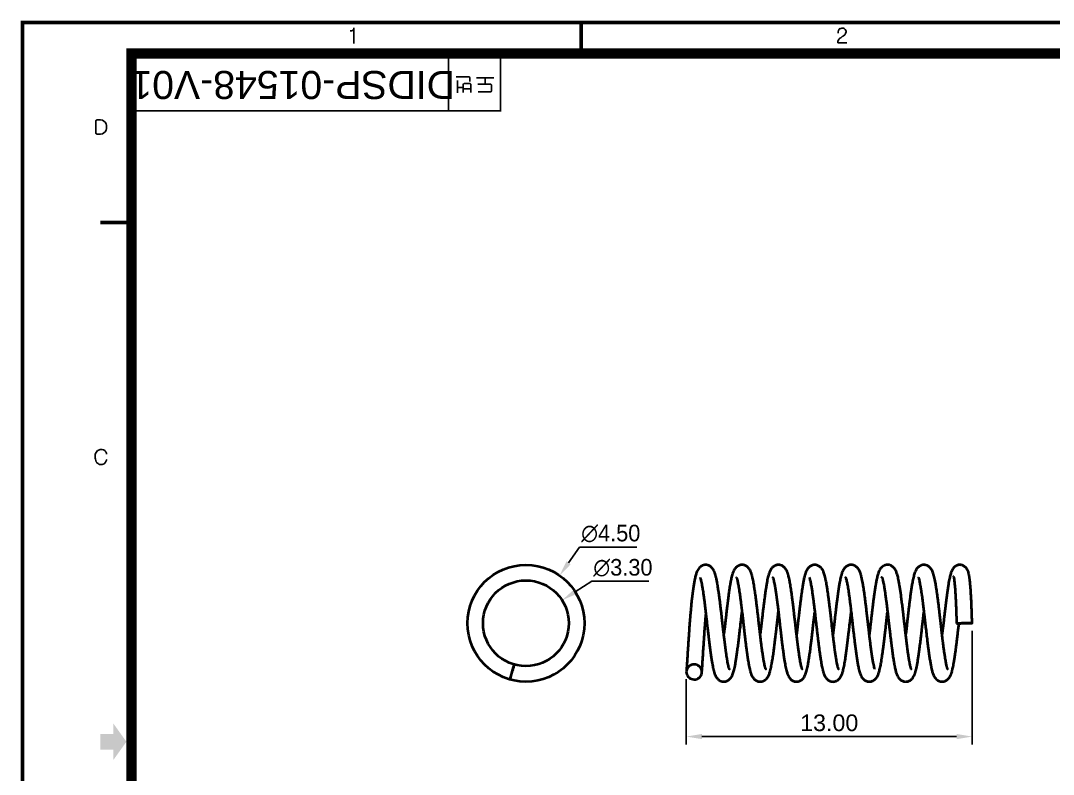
# Model space of a CAD drawing. Header units: millimetres. Extents: x 20 to 420, y 20 to 297.
# Drawn here: x 19.6 to 218.4, y 152.2 to 297.4 of the extents above; entities that cross this region are included whole.
import ezdxf

# ---------------------------------------------------------------- set-up
doc = ezdxf.new("R2010")
doc.units = ezdxf.units.MM
doc.layers.add('0 @ 1', color=7, linetype='Continuous')
doc.layers.add('DIM', color=2, linetype='Continuous', lineweight=9)
doc.layers.add('OUTLINE', color=3, linetype='Continuous', lineweight=40)
doc.styles.get("Standard").update_dxf_attribs({"font": 'arial.ttf'})
doc.dimstyles.new('척도 5배 - (x.xx)', dxfattribs={"dimtxt": 3.2, "dimasz": 3, "dimexe": 1.5, "dimexo": 1.5, "dimgap": 1, "dimtad": 1, "dimtih": 1, "dimtoh": 1, "dimlfac": 0.2, "dimzin": 0, "dimdsep": 46, "dimtxsty": 'Standard', "dimcen": 0, "dimclrd": 2, "dimclre": 2, "dimclrt": 2, "dimaunit": 1, "dimadec": 1, "dimazin": 0, "dimtfac": 0.75, "dimtmove": 0, "dimatfit": 0, "dimfxl": 1, "dimtolj": 1, "dimtzin": 0, "dimarcsym": 0})

# ---------------------------------------------------------------- blocks, each defined once
blk = doc.blocks.new('*D202')
at = {"layer": 'Defpoints', "color": 0, "transparency": 16777216}
for p in [(123.35, 190.51), (110.4, 172.12)]:
    blk.add_point(p, dxfattribs=at)
at = {"layer": 'DIM', "color": 2, "lineweight": -2, "transparency": 16777216}
for p, q in [((125.08, 192.96), (127.2, 195.98)), ((127.2, 195.98), (138.2, 195.98))]:
    blk.add_line(p, q, dxfattribs=at)
at = {"layer": 'DIM', "color": 2, "transparency": 16777216}
blk.add_solid([(124.67, 193.25), (125.49, 192.67), (123.35, 190.51)], dxfattribs=at)
at = {"layer": 'DIM', "color": 2, "transparency": 16777216, "insert": (133.2, 198.58), "char_height": 3.2, "attachment_point": 5}
blk.add_mtext('\\A1;{\\fMS PGothic|b0|i0|c128|p34;∅4.50}', dxfattribs=at)
blk = doc.blocks.new('*D203')
at = {"layer": 'Defpoints', "color": 0, "transparency": 16777216}
for p in [(123.83, 185.75), (109.92, 176.88)]:
    blk.add_point(p, dxfattribs=at)
at = {"layer": 'DIM', "color": 2, "lineweight": -2, "transparency": 16777216}
for p, q in [((126.36, 187.37), (129.54, 189.39)), ((129.54, 189.39), (140.54, 189.39))]:
    blk.add_line(p, q, dxfattribs=at)
at = {"layer": 'DIM', "color": 2, "transparency": 16777216}
blk.add_solid([(126.09, 187.79), (126.63, 186.95), (123.83, 185.75)], dxfattribs=at)
at = {"layer": 'DIM', "color": 2, "transparency": 16777216, "insert": (135.54, 191.99), "char_height": 3.2, "attachment_point": 5}
blk.add_mtext('\\A1;{\\fMS PGothic|b0|i0|c128|p34;∅3.30}', dxfattribs=at)
blk = doc.blocks.new('*D204')
at = {"layer": 'Defpoints', "color": 0, "transparency": 16777216}
for p in [(202.74, 181.36), (147.74, 172.06), (202.74, 159.5)]:
    blk.add_point(p, dxfattribs=at)
at = {"layer": 'DIM', "color": 2, "lineweight": -2, "transparency": 16777216}
for p, q in [((202.74, 179.86), (202.74, 158)), ((147.74, 170.56), (147.74, 158)), ((150.74, 159.5), (199.74, 159.5))]:
    blk.add_line(p, q, dxfattribs=at)
at = {"layer": 'DIM', "color": 2, "transparency": 16777216}
for points in [[(150.74, 160), (150.74, 159), (147.74, 159.5)], [(199.74, 160), (199.74, 159), (202.74, 159.5)]]:
    blk.add_solid(points, dxfattribs=at)
at = {"layer": 'DIM', "color": 2, "transparency": 16777216, "insert": (175.24, 162.13), "char_height": 3.2, "attachment_point": 5}
blk.add_mtext('\\A1;13.00', dxfattribs=at)
blk = doc.blocks.new('A-3_규격도면_동인광학')
blk.add_hatch(color=256).paths.add_polyline_path([(15, 137), (17.5, 137), (17.5, 135), (20, 138.5), (17.5, 142), (17.5, 140), (15, 140)])
for p, q in [((63.07, 275.38), (63.32, 275.38)), ((63.73, 272.93), (63.73, 275.99)), ((63.73, 275.99), (63.73, 272.93)), ((156.98, 274.96), (156.98, 275.22)), ((157.84, 274.33), (157.74, 274.26)), ((158.18, 274.56), (157.84, 274.33)), ((158.26, 274.63), (158.18, 274.56)), ((156.9, 273.09), (158.65, 273.09)), ((82, 270), (82, 260)), ((85.87, 266.55), (83.48, 266.55)), ((86.06, 265.64), (86.06, 266.4)), ((90.69, 266.36), (87.36, 266.36)), ((89.03, 265.33), (89.03, 266.36)), ((83.73, 263.42), (83.73, 265.84)), ((84.63, 264.48), (83.73, 264.48)), ((84.81, 265.01), (84.81, 263.52)), ((86.07, 265.22), (84.99, 265.22)), ((86.28, 263.52), (86.28, 265.05)), ((90.02, 265.12), (87.64, 265.12)), ((90.27, 263.83), (90.27, 264.89)), ((86.28, 264.22), (84.81, 264.22)), ((87.68, 263.62), (90.05, 263.62)), ((14.11, 255.76), (14.11, 258)), ((14.35, 258.23), (15.04, 258.23)), ((16.18, 193.86), (16.14, 194.04))]:
    blk.add_line(p, q)
for points, const_width in [([(0, 0), (0, 277), (400, 277), (400, 0)], 0.7), ([(21, 6), (21, 271), (394, 271), (394, 6)], 2)]:
    blk.add_lwpolyline(points, close=True, dxfattribs=dict(const_width=const_width))
for points, const_width in [([(107.5, 277), (107.5, 270.33)], 0.7), ([(22, 260), (92, 260), (92, 270)], 0.3), ([(15, 238.5), (21.67, 238.5)], 0.7)]:
    blk.add_lwpolyline(points, dxfattribs=dict(const_width=const_width))
for centre, radius, start, end in [((63.32, 275.8), 0.418, 270, 351.8564), ((157.65, 275.22), 0.675, 135.3614, 180), ((157.57, 275.31), 0.56, 116.1126, 135.3614), ((159.75, 271.05), 3.8, 121.9901, 132.8749), ((157.74, 274.95), 0.951, 75.511, 116.1126), ((157.84, 275.33), 0.566, 52.7857, 75.511), ((157.74, 275.19), 0.74, 352.4081, 52.7857), ((157.61, 275.21), 0.862, 318.1085, 352.4081), ((158.42, 273.05), 1.52, 161.3803, 178.4124), ((157.65, 273.31), 0.705, 132.8749, 161.3803), ((85.9, 266.4), 0.157, 0, 104.5405), ((84.99, 265.04), 0.181, 90, 191.0214), ((86.1, 265.05), 0.179, 0, 97.6654), ((90.04, 264.89), 0.23, 0, 93.1332), ((90.05, 263.83), 0.217, 270, 359.9617), ((14.35, 258), 0.234, 89.9627, 180), ((15.04, 257.12), 1.11, 18.7245, 90), ((14.3, 256.87), 1.88, 341.2755, 18.7245), ((14.35, 255.75), 0.241, 177.6028, 269.7704), ((14.69, 339.44), 83.93, 269.7704, 270.2296), ((15.02, 256.63), 1.12, 270.2296, 341.2755), ((15.21, 193.24), 1.52, 84.5855, 112.6651), ((15.27, 193.91), 0.857, 49.4232, 84.5855), ((15.89, 193.35), 1.93, 153.4408, 179.3877), ((15.94, 193.35), 1.97, 179.3877, 207.825), ((15.03, 193.78), 0.968, 126.0964, 153.4408), ((14.92, 193.92), 0.786, 112.6651, 126.0964), ((15.2, 193.83), 0.962, 12.5369, 49.4232), ((14.87, 193.08), 1.36, 325.2032, 351.393), ((15.05, 192.88), 0.971, 207.825, 248.4845), ((15.15, 193.14), 1.26, 248.4845, 279.0922), ((15.2, 192.85), 0.954, 279.0922, 325.2032)]:
    blk.add_arc(centre, radius, start, end)

msp = doc.modelspace()

# ---------------------------------------------------------------- linework, layer by layer
at = {"layer": 'OUTLINE', "flags": 128}
for points in [[(199.737, 181.282), (199.76, 181.283), (199.828, 181.284), (199.938, 181.287), (200.088, 181.291), (200.273, 181.295), (200.487, 181.3), (200.724, 181.306), (200.976, 181.312), (201.237, 181.319), (201.497, 181.325), (201.75, 181.331), (201.987, 181.337), (202.201, 181.342), (202.386, 181.347), (202.535, 181.35), (202.646, 181.353), (202.714, 181.355), (202.736, 181.355), (202.714, 181.355), (202.646, 181.353), (202.535, 181.35), (202.386, 181.347), (202.201, 181.342), (201.987, 181.337), (201.75, 181.331), (201.497, 181.325), (201.237, 181.319), (200.976, 181.312), (200.724, 181.306), (200.487, 181.3), (200.273, 181.295), (200.088, 181.291), (199.938, 181.287), (199.828, 181.284), (199.76, 181.283), (199.737, 181.282)], [(114.182, 171.951), (114.111, 171.7), (114.043, 171.457), (113.981, 171.228), (113.926, 171.021), (113.88, 170.842), (113.844, 170.696), (113.819, 170.589), (113.806, 170.522), (113.806, 170.498), (113.819, 170.518), (113.843, 170.582), (113.879, 170.686), (113.925, 170.829), (113.98, 171.006), (114.042, 171.211), (114.11, 171.438), (114.18, 171.68), (114.252, 171.931), (114.323, 172.182), (114.39, 172.425), (114.453, 172.654), (114.508, 172.861), (114.554, 173.04), (114.59, 173.185), (114.615, 173.293), (114.627, 173.36), (114.627, 173.384), (114.615, 173.363), (114.591, 173.3), (114.555, 173.195), (114.509, 173.053), (114.454, 172.876), (114.392, 172.671), (114.324, 172.444), (114.253, 172.201), (114.182, 171.951)], [(147.737, 171.951), (147.76, 171.7), (147.828, 171.457), (147.938, 171.228), (148.088, 171.021), (148.273, 170.842), (148.487, 170.696), (148.724, 170.589), (148.976, 170.522), (149.237, 170.498), (149.497, 170.518), (149.75, 170.582), (149.987, 170.686), (150.201, 170.829), (150.386, 171.006), (150.535, 171.211), (150.646, 171.438), (150.714, 171.68), (150.736, 171.931), (150.714, 172.182), (150.646, 172.425), (150.535, 172.654), (150.386, 172.861), (150.201, 173.04), (149.987, 173.185), (149.75, 173.293), (149.497, 173.36), (149.237, 173.384), (148.976, 173.363), (148.724, 173.3), (148.487, 173.195), (148.273, 173.053), (148.088, 172.876), (147.938, 172.671), (147.828, 172.444), (147.76, 172.201), (147.737, 171.951)]]:
    msp.add_lwpolyline(points, dxfattribs=at)
at = {"layer": 'OUTLINE'}
for radius in [11.244, 8.25]:
    msp.add_circle((116.878, 181.314), radius, dxfattribs=at)
for points, knots in [([(156.026, 172.49), (156.027, 172.488), (156.036, 172.476), (156.013, 172.529), (155.99, 172.598), (155.946, 172.739), (155.884, 172.965), (155.794, 173.349), (155.691, 173.865), (155.59, 174.446), (155.494, 175.054), (155.408, 175.639), (155.306, 176.37), (155.191, 177.256), (155.07, 178.238), (154.959, 179.171), (154.861, 180.009), (154.772, 180.782), (154.695, 181.458), (154.631, 182.019), (154.573, 182.528), (154.512, 183.051), (154.442, 183.658), (154.36, 184.349), (154.269, 185.104), (154.173, 185.872), (154.077, 186.605), (153.985, 187.27), (153.885, 187.955), (153.778, 188.631), (153.653, 189.337), (153.523, 189.983), (153.379, 190.566), (153.265, 190.936), (153.176, 191.171), (153.118, 191.312), (153.033, 191.49), (152.927, 191.674), (152.814, 191.837), (152.693, 191.982), (152.528, 192.146), (152.336, 192.293), (152.132, 192.408), (151.944, 192.485), (151.789, 192.528), (151.653, 192.553), (151.533, 192.563), (151.414, 192.565), (151.289, 192.556), (151.143, 192.531), (150.976, 192.485), (150.788, 192.407), (150.611, 192.308), (150.373, 192.136), (150.093, 191.84), (149.883, 191.499), (149.718, 191.124), (149.609, 190.805), (149.51, 190.463), (149.417, 190.087), (149.309, 189.583), (149.188, 188.937), (149.057, 188.108), (148.931, 187.179), (148.82, 186.233), (148.724, 185.33), (148.646, 184.54), (148.582, 183.837), (148.529, 183.242), (148.492, 182.8), (148.467, 182.499), (148.451, 182.295), (148.433, 182.079), (148.41, 181.789), (148.379, 181.388), (148.34, 180.871), (148.298, 180.31), (148.256, 179.724), (148.214, 179.128), (148.168, 178.459), (148.118, 177.714), (148.072, 177.012), (148.031, 176.367), (147.994, 175.787), (147.955, 175.18), (147.92, 174.626), (147.888, 174.117), (147.859, 173.666), (147.833, 173.262), (147.808, 172.907), (147.786, 172.597), (147.763, 172.303), (147.75, 172.145), (147.742, 172.061)], [0, 0, 0, 0, 0.00222323, 0.01185365, 0.01928555, 0.02503616, 0.03773412, 0.05242177, 0.06872992, 0.08661577, 0.09941695, 0.11262434, 0.1257961, 0.14546928, 0.16503849, 0.18061481, 0.19570602, 0.20910951, 0.22073134, 0.2305668, 0.23809515, 0.24710988, 0.25774608, 0.27001045, 0.28390948, 0.29887133, 0.31323895, 0.32691095, 0.33988193, 0.35800762, 0.37454701, 0.39511445, 0.41469756, 0.43360727, 0.43833934, 0.44355627, 0.45075386, 0.45758203, 0.46473052, 0.47054154, 0.47505356, 0.48234492, 0.48788903, 0.49178538, 0.49506377, 0.49798022, 0.50053453, 0.50272659, 0.50562875, 0.50846074, 0.51200652, 0.51636269, 0.52080324, 0.52643595, 0.53851052, 0.55441363, 0.56822646, 0.58034163, 0.59293155, 0.60619808, 0.61943892, 0.63909661, 0.65883386, 0.67900417, 0.69974393, 0.71597926, 0.73048733, 0.74307362, 0.75355395, 0.76174618, 0.76609885, 0.76914594, 0.77230828, 0.77726467, 0.78409501, 0.79291569, 0.80389549, 0.81299469, 0.82338588, 0.83522038, 0.84869572, 0.86408106, 0.87484375, 0.88664934, 0.89967837, 0.9141739, 0.92484545, 0.9365263, 0.94947563, 0.96023142, 0.97208568, 0.98525827, 1, 1, 1, 1]), ([(163.018, 172.505), (163.02, 172.502), (163.029, 172.489), (163.007, 172.541), (162.979, 172.627), (162.929, 172.79), (162.871, 173.015), (162.798, 173.331), (162.71, 173.77), (162.619, 174.28), (162.539, 174.768), (162.47, 175.222), (162.396, 175.724), (162.317, 176.292), (162.232, 176.937), (162.149, 177.596), (162.07, 178.24), (162.001, 178.815), (161.94, 179.336), (161.889, 179.769), (161.85, 180.112), (161.82, 180.37), (161.794, 180.593), (161.762, 180.875), (161.716, 181.279), (161.653, 181.83), (161.576, 182.503), (161.484, 183.295), (161.381, 184.174), (161.273, 185.074), (161.165, 185.931), (161.062, 186.714), (160.963, 187.423), (160.868, 188.058), (160.778, 188.623), (160.687, 189.151), (160.595, 189.631), (160.506, 190.048), (160.427, 190.376), (160.359, 190.627), (160.298, 190.827), (160.228, 191.034), (160.137, 191.267), (160.022, 191.511), (159.834, 191.813), (159.638, 192.041), (159.406, 192.238), (159.183, 192.381), (158.935, 192.489), (158.68, 192.552), (158.446, 192.567), (158.264, 192.552), (158.134, 192.527), (157.997, 192.491), (157.847, 192.435), (157.699, 192.36), (157.588, 192.291), (157.487, 192.22), (157.396, 192.147), (157.289, 192.049), (157.178, 191.93), (157.05, 191.767), (156.925, 191.57), (156.791, 191.31), (156.643, 190.929), (156.508, 190.459), (156.4, 190.009), (156.313, 189.593), (156.237, 189.195), (156.161, 188.768), (156.081, 188.28), (155.994, 187.713), (155.901, 187.071), (155.809, 186.388), (155.719, 185.691), (155.638, 185.035), (155.561, 184.398), (155.485, 183.76), (155.413, 183.144), (155.347, 182.569), (155.294, 182.112), (155.25, 181.726), (155.206, 181.335), (155.152, 180.863), (155.085, 180.284), (155.019, 179.71), (154.975, 179.337), (154.957, 179.186)], [0, 0, 0, 0, 0.0032035, 0.0136996, 0.0237228, 0.0363405, 0.0488186, 0.0614811, 0.0807809, 0.1000254, 0.1127219, 0.1253253, 0.1386684, 0.1531695, 0.1688319, 0.185663, 0.1990615, 0.2122348, 0.2234673, 0.2327102, 0.2399578, 0.2452054, 0.2490385, 0.2540236, 0.2629309, 0.274427, 0.2885188, 0.3052133, 0.3245213, 0.3449932, 0.3646182, 0.3833875, 0.4013051, 0.4183678, 0.4345704, 0.4499081, 0.4671662, 0.4829319, 0.4964134, 0.5075286, 0.5163541, 0.5247373, 0.5356771, 0.5492459, 0.5613069, 0.5751575, 0.5823928, 0.5897704, 0.5970929, 0.6042241, 0.6107003, 0.6154703, 0.6186305, 0.6213252, 0.6269493, 0.6313953, 0.634671, 0.6373945, 0.6417739, 0.646248, 0.6517317, 0.6581969, 0.6663012, 0.6772293, 0.7005074, 0.7219968, 0.7394379, 0.7543163, 0.766705, 0.779648, 0.7952085, 0.8101665, 0.8269285, 0.8454915, 0.8605855, 0.8760384, 0.8901409, 0.9028051, 0.9174582, 0.9295699, 0.9391488, 0.9462431, 0.9538133, 0.963679, 0.9758351, 0.9902771, 1, 1, 1, 1]), ([(170.023, 172.497), (170.023, 172.497), (170.027, 172.492), (170.019, 172.51), (169.996, 172.578), (169.968, 172.664), (169.937, 172.771), (169.892, 172.937), (169.832, 173.187), (169.756, 173.539), (169.667, 174.004), (169.565, 174.596), (169.451, 175.337), (169.334, 176.162), (169.212, 177.089), (169.082, 178.132), (168.965, 179.119), (168.868, 179.95), (168.801, 180.535), (168.753, 180.957), (168.718, 181.258), (168.688, 181.519), (168.653, 181.83), (168.607, 182.23), (168.551, 182.718), (168.485, 183.291), (168.412, 183.913), (168.333, 184.571), (168.252, 185.234), (168.17, 185.887), (168.083, 186.558), (167.992, 187.219), (167.9, 187.853), (167.811, 188.429), (167.725, 188.94), (167.642, 189.39), (167.562, 189.791), (167.474, 190.184), (167.393, 190.499), (167.324, 190.739), (167.271, 190.905), (167.218, 191.057), (167.16, 191.209), (167.074, 191.406), (166.96, 191.618), (166.839, 191.8), (166.731, 191.936), (166.638, 192.038), (166.515, 192.155), (166.344, 192.29), (166.137, 192.411), (165.912, 192.501), (165.691, 192.556), (165.454, 192.575), (165.223, 192.554), (165.021, 192.505), (164.846, 192.438), (164.697, 192.363), (164.557, 192.275), (164.41, 192.163), (164.242, 192.006), (164.053, 191.774), (163.901, 191.524), (163.793, 191.3), (163.702, 191.074), (163.623, 190.842), (163.535, 190.552), (163.436, 190.169), (163.323, 189.653), (163.203, 189.025), (163.091, 188.348), (162.986, 187.658), (162.89, 186.986), (162.79, 186.241), (162.688, 185.438), (162.588, 184.627), (162.501, 183.894), (162.428, 183.274), (162.37, 182.767), (162.32, 182.336), (162.28, 181.984), (162.248, 181.707), (162.219, 181.452), (162.187, 181.173), (162.147, 180.819), (162.097, 180.388), (162.038, 179.877), (161.99, 179.464), (161.962, 179.23), (161.957, 179.187)], [0, 0, 0, 0, 0.0004398, 0.0089924, 0.0157472, 0.0226136, 0.0299762, 0.0378382, 0.0520535, 0.0672062, 0.082125, 0.1039252, 0.1250157, 0.1461175, 0.1685785, 0.1924465, 0.2177256, 0.2333651, 0.2457439, 0.254852, 0.2600504, 0.2647201, 0.2712531, 0.2796627, 0.2899506, 0.3021191, 0.3161772, 0.3300372, 0.3453332, 0.3606584, 0.3752028, 0.3933721, 0.410142, 0.4255114, 0.4420972, 0.4566405, 0.470034, 0.4849103, 0.5014771, 0.5098666, 0.5177662, 0.5251779, 0.5323378, 0.540977, 0.5513336, 0.5604308, 0.5672652, 0.5718029, 0.5754435, 0.5817825, 0.5901817, 0.5954141, 0.6016185, 0.6083221, 0.6140099, 0.6199664, 0.6248995, 0.6289607, 0.6334277, 0.6379542, 0.6461173, 0.6570436, 0.6683133, 0.6796638, 0.6908118, 0.7016003, 0.7120842, 0.7307667, 0.7503189, 0.7715137, 0.7946724, 0.8111976, 0.8285909, 0.8468506, 0.8659722, 0.8849058, 0.9015773, 0.9140335, 0.9248057, 0.9338963, 0.9413062, 0.9470409, 0.951387, 0.9573635, 0.9645951, 0.9736924, 0.9846514, 0.9971369, 1, 1, 1, 1]), ([(177.024, 172.496), (177.024, 172.495), (177.03, 172.488), (177.014, 172.524), (176.993, 172.588), (176.95, 172.721), (176.886, 172.958), (176.81, 173.277), (176.718, 173.722), (176.607, 174.339), (176.489, 175.078), (176.379, 175.842), (176.276, 176.6), (176.183, 177.32), (176.086, 178.102), (175.987, 178.931), (175.892, 179.745), (175.808, 180.475), (175.739, 181.071), (175.688, 181.523), (175.652, 181.832), (175.626, 182.065), (175.599, 182.295), (175.565, 182.593), (175.516, 183.016), (175.451, 183.581), (175.366, 184.299), (175.276, 185.043), (175.185, 185.769), (175.1, 186.427), (175.016, 187.043), (174.927, 187.663), (174.835, 188.271), (174.738, 188.851), (174.635, 189.422), (174.526, 189.955), (174.41, 190.443), (174.296, 190.846), (174.192, 191.136), (174.106, 191.334), (174.044, 191.464), (173.942, 191.649), (173.799, 191.856), (173.631, 192.045), (173.458, 192.2), (173.241, 192.349), (173.036, 192.449), (172.851, 192.51), (172.68, 192.547), (172.512, 192.564), (172.321, 192.558), (172.111, 192.524), (171.877, 192.449), (171.644, 192.33), (171.446, 192.188), (171.272, 192.03), (171.122, 191.86), (170.979, 191.657), (170.857, 191.438), (170.755, 191.214), (170.679, 191.013), (170.613, 190.816), (170.54, 190.575), (170.462, 190.273), (170.384, 189.934), (170.312, 189.59), (170.245, 189.241), (170.177, 188.861), (170.104, 188.422), (170.024, 187.91), (169.937, 187.318), (169.843, 186.642), (169.746, 185.905), (169.646, 185.102), (169.546, 184.28), (169.451, 183.467), (169.365, 182.729), (169.289, 182.068), (169.218, 181.442), (169.149, 180.843), (169.078, 180.222), (169.015, 179.675), (168.974, 179.324), (168.958, 179.187)], [0, 0, 0, 0, 0.0012062, 0.0098882, 0.0182128, 0.0333065, 0.0464928, 0.0595605, 0.0796436, 0.1002879, 0.1218804, 0.1450666, 0.1614221, 0.1784913, 0.196274, 0.2147732, 0.2330471, 0.2484893, 0.2609441, 0.2704025, 0.2768552, 0.2803119, 0.2850356, 0.2912749, 0.2990334, 0.3117478, 0.3271816, 0.3453479, 0.3607775, 0.3765609, 0.3916842, 0.4061434, 0.4243912, 0.4414602, 0.4573421, 0.4789156, 0.4977742, 0.516522, 0.5339032, 0.5403757, 0.5467829, 0.5546572, 0.564597, 0.5734963, 0.5814277, 0.5876654, 0.5950463, 0.600213, 0.6038039, 0.6089744, 0.6135342, 0.618963, 0.6256479, 0.6335108, 0.6405509, 0.6463723, 0.6545821, 0.6644498, 0.6759372, 0.686523, 0.6951964, 0.7028123, 0.7146837, 0.728499, 0.7419021, 0.754251, 0.7656003, 0.7774657, 0.7906412, 0.805121, 0.8208979, 0.8379655, 0.8561943, 0.8737341, 0.8930537, 0.9105063, 0.9261048, 0.9398592, 0.9520556, 0.9653777, 0.9773462, 0.9911702, 1, 1, 1, 1]), ([(184.018, 172.506), (184.018, 172.51), (184.016, 172.517), (183.948, 172.71), (183.866, 173.026), (183.747, 173.572), (183.623, 174.252), (183.493, 175.053), (183.364, 175.943), (183.241, 176.864), (183.126, 177.776), (183.02, 178.655), (182.922, 179.485), (182.842, 180.179), (182.778, 180.736), (182.729, 181.16), (182.687, 181.533), (182.648, 181.874), (182.607, 182.228), (182.56, 182.641), (182.502, 183.139), (182.435, 183.717), (182.358, 184.37), (182.27, 185.091), (182.174, 185.86), (182.073, 186.628), (181.974, 187.351), (181.878, 187.998), (181.774, 188.657), (181.662, 189.296), (181.559, 189.808), (181.478, 190.168), (181.411, 190.433), (181.339, 190.692), (181.261, 190.941), (181.165, 191.197), (181.063, 191.425), (180.93, 191.669), (180.743, 191.926), (180.556, 192.117), (180.388, 192.251), (180.228, 192.353), (180.096, 192.421), (179.97, 192.473), (179.848, 192.512), (179.71, 192.545), (179.557, 192.565), (179.38, 192.567), (179.18, 192.545), (178.962, 192.486), (178.733, 192.387), (178.517, 192.252), (178.338, 192.101), (178.16, 191.917), (177.991, 191.686), (177.853, 191.433), (177.767, 191.24), (177.683, 191.024), (177.606, 190.792), (177.529, 190.527), (177.449, 190.214), (177.361, 189.825), (177.257, 189.312), (177.139, 188.65), (177.009, 187.823), (176.874, 186.875), (176.751, 185.945), (176.647, 185.107), (176.564, 184.426), (176.491, 183.812), (176.428, 183.272), (176.373, 182.792), (176.319, 182.324), (176.261, 181.817), (176.195, 181.238), (176.12, 180.589), (176.04, 179.894), (175.985, 179.423), (175.957, 179.187)], [0, 0, 0, 0, 0.0100305, 0.0221273, 0.0463152, 0.0705793, 0.0948717, 0.1191251, 0.1431343, 0.1658015, 0.1868922, 0.2063949, 0.22431, 0.2406295, 0.250592, 0.259524, 0.267346, 0.2740559, 0.2809558, 0.2896628, 0.3001857, 0.3125316, 0.3267059, 0.3427079, 0.3605511, 0.3796454, 0.3979549, 0.4153097, 0.4317078, 0.4545076, 0.4751627, 0.4858705, 0.4967199, 0.5078982, 0.5200986, 0.5312436, 0.5437225, 0.5555727, 0.566195, 0.5758446, 0.5826096, 0.5870787, 0.5910981, 0.5947973, 0.5981742, 0.6013778, 0.6060675, 0.6102866, 0.6153492, 0.6218564, 0.6283207, 0.6356509, 0.6428586, 0.6499663, 0.662869, 0.6739435, 0.6835425, 0.6921885, 0.704206, 0.715642, 0.728963, 0.7441924, 0.7612477, 0.7837874, 0.8073164, 0.8318388, 0.857348, 0.8741867, 0.889294, 0.9026364, 0.9142207, 0.9240536, 0.9332188, 0.9438422, 0.9559787, 0.9696248, 0.9847628, 1, 1, 1, 1]), ([(191.023, 172.494), (191.024, 172.493), (191.03, 172.486), (191.01, 172.533), (190.968, 172.664), (190.902, 172.896), (190.835, 173.173), (190.775, 173.452), (190.721, 173.72), (190.668, 174.003), (190.61, 174.334), (190.541, 174.753), (190.461, 175.273), (190.37, 175.904), (190.278, 176.584), (190.187, 177.295), (190.1, 177.993), (190.015, 178.7), (189.933, 179.395), (189.857, 180.046), (189.789, 180.64), (189.732, 181.138), (189.686, 181.537), (189.652, 181.84), (189.621, 182.104), (189.59, 182.382), (189.55, 182.729), (189.501, 183.152), (189.442, 183.655), (189.354, 184.399), (189.243, 185.319), (189.113, 186.333), (188.991, 187.233), (188.874, 188.035), (188.755, 188.767), (188.641, 189.401), (188.529, 189.942), (188.426, 190.38), (188.322, 190.753), (188.218, 191.065), (188.119, 191.313), (187.991, 191.568), (187.863, 191.774), (187.692, 191.988), (187.49, 192.183), (187.26, 192.345), (187.004, 192.468), (186.766, 192.539), (186.569, 192.565), (186.419, 192.567), (186.302, 192.558), (186.199, 192.543), (186.08, 192.517), (185.962, 192.48), (185.834, 192.428), (185.728, 192.375), (185.613, 192.308), (185.515, 192.24), (185.433, 192.175), (185.373, 192.124), (185.31, 192.065), (185.231, 191.984), (185.151, 191.892), (185.049, 191.758), (184.945, 191.596), (184.85, 191.418), (184.779, 191.262), (184.728, 191.137), (184.66, 190.957), (184.579, 190.709), (184.479, 190.342), (184.377, 189.91), (184.267, 189.368), (184.147, 188.694), (184.02, 187.894), (183.902, 187.074), (183.794, 186.272), (183.698, 185.52), (183.607, 184.781), (183.523, 184.085), (183.451, 183.474), (183.387, 182.918), (183.332, 182.437), (183.285, 182.034), (183.248, 181.711), (183.22, 181.466), (183.194, 181.232), (183.16, 180.941), (183.113, 180.525), (183.05, 179.982), (182.997, 179.52), (182.964, 179.245), (182.958, 179.187)], [0, 0, 0, 0, 0.0009006, 0.0137158, 0.0278474, 0.0430552, 0.0573769, 0.0695476, 0.0795307, 0.0885357, 0.0993679, 0.1121465, 0.1268765, 0.1435615, 0.1622173, 0.1775132, 0.1939214, 0.2099199, 0.2243471, 0.2389028, 0.2513924, 0.2618107, 0.2701465, 0.2763943, 0.280836, 0.2867258, 0.2938268, 0.3027496, 0.3134992, 0.3259735, 0.350906, 0.3744591, 0.3966267, 0.417493, 0.438481, 0.4601575, 0.4780248, 0.4960831, 0.5126096, 0.5273312, 0.5409379, 0.5507065, 0.5618491, 0.5702552, 0.5796125, 0.5893399, 0.5961506, 0.6023017, 0.6076623, 0.611121, 0.6141366, 0.6168561, 0.6192832, 0.6236392, 0.6265768, 0.6297946, 0.6333844, 0.6379741, 0.6400865, 0.6423544, 0.6447757, 0.647521, 0.6520412, 0.6590484, 0.6681918, 0.6766974, 0.6836421, 0.6890745, 0.6930782, 0.7099637, 0.7252724, 0.741595, 0.7615265, 0.782923, 0.8057503, 0.8299932, 0.8469414, 0.8645106, 0.8826998, 0.8967541, 0.9102278, 0.9220139, 0.9321185, 0.9405474, 0.9473041, 0.9523912, 0.9559317, 0.9619233, 0.9706462, 0.9820915, 0.996246, 1, 1, 1, 1]), ([(198.021, 172.503), (198.022, 172.501), (198.029, 172.492), (198.01, 172.538), (197.989, 172.599), (197.957, 172.699), (197.915, 172.847), (197.861, 173.056), (197.798, 173.334), (197.726, 173.688), (197.647, 174.114), (197.564, 174.607), (197.477, 175.165), (197.386, 175.791), (197.3, 176.424), (197.218, 177.047), (197.142, 177.648), (197.066, 178.269), (196.994, 178.877), (196.928, 179.435), (196.871, 179.926), (196.823, 180.343), (196.784, 180.686), (196.753, 180.953), (196.727, 181.178), (196.7, 181.414), (196.66, 181.763), (196.603, 182.267), (196.525, 182.944), (196.431, 183.752), (196.328, 184.616), (196.226, 185.454), (196.124, 186.247), (196.026, 186.974), (195.934, 187.625), (195.85, 188.175), (195.77, 188.67), (195.679, 189.195), (195.574, 189.743), (195.455, 190.272), (195.331, 190.734), (195.211, 191.09), (195.094, 191.361), (195.004, 191.537), (194.916, 191.683), (194.814, 191.831), (194.662, 192.013), (194.484, 192.177), (194.293, 192.313), (194.099, 192.421), (193.872, 192.507), (193.632, 192.557), (193.406, 192.566), (193.208, 192.543), (193.052, 192.506), (192.933, 192.466), (192.833, 192.424), (192.714, 192.367), (192.554, 192.272), (192.343, 192.106), (192.137, 191.886), (191.949, 191.618), (191.796, 191.318), (191.673, 191.003), (191.549, 190.607), (191.437, 190.169), (191.332, 189.693), (191.219, 189.106), (191.097, 188.39), (190.968, 187.543), (190.846, 186.667), (190.73, 185.783), (190.623, 184.919), (190.524, 184.092), (190.433, 183.314), (190.355, 182.641), (190.291, 182.083), (190.241, 181.642), (190.193, 181.221), (190.139, 180.756), (190.079, 180.23), (190.017, 179.692), (189.976, 179.347), (189.958, 179.187)], [0, 0, 0, 0, 0.0034976, 0.0126214, 0.0208378, 0.0281227, 0.0378551, 0.0489814, 0.0615129, 0.0754466, 0.0903829, 0.1059728, 0.1222192, 0.1391219, 0.156679, 0.1702772, 0.1842437, 0.198581, 0.2122333, 0.2242816, 0.2347238, 0.2435557, 0.2507724, 0.2563697, 0.2603811, 0.2649179, 0.2712093, 0.282332, 0.2965867, 0.3139823, 0.3339023, 0.3528932, 0.3704123, 0.3894817, 0.4064203, 0.4212171, 0.4349866, 0.4498397, 0.4700204, 0.4908519, 0.510541, 0.5304285, 0.5408001, 0.5497815, 0.5570806, 0.5630404, 0.5703642, 0.5797381, 0.5852557, 0.591479, 0.5983864, 0.6046539, 0.6111626, 0.6162935, 0.6204974, 0.6237864, 0.6261701, 0.6287421, 0.6345974, 0.6428276, 0.6526984, 0.663577, 0.6798213, 0.6979339, 0.7158478, 0.733324, 0.7503941, 0.7670868, 0.7914729, 0.8151614, 0.8377259, 0.8588257, 0.8784545, 0.8966262, 0.9133463, 0.928606, 0.9393472, 0.9485301, 0.9563741, 0.9658063, 0.9777455, 0.9896064, 1, 1, 1, 1]), ([(202.736, 181.355), (202.729, 181.633), (202.716, 182.166), (202.694, 182.93), (202.671, 183.633), (202.646, 184.312), (202.618, 184.995), (202.586, 185.697), (202.549, 186.403), (202.508, 187.116), (202.466, 187.75), (202.425, 188.299), (202.388, 188.745), (202.351, 189.129), (202.317, 189.456), (202.285, 189.732), (202.255, 189.963), (202.229, 190.147), (202.206, 190.301), (202.177, 190.474), (202.139, 190.68), (202.091, 190.896), (202.038, 191.098), (201.984, 191.267), (201.93, 191.409), (201.87, 191.543), (201.785, 191.703), (201.659, 191.892), (201.516, 192.058), (201.346, 192.212), (201.163, 192.343), (200.939, 192.46), (200.694, 192.54), (200.451, 192.574), (200.213, 192.566), (200.007, 192.525), (199.828, 192.463), (199.689, 192.398), (199.576, 192.333), (199.465, 192.259), (199.35, 192.168), (199.209, 192.036), (199.05, 191.845), (198.913, 191.629), (198.819, 191.442), (198.739, 191.25), (198.67, 191.056), (198.598, 190.825), (198.52, 190.539), (198.424, 190.141), (198.325, 189.672), (198.214, 189.085), (198.095, 188.38), (197.969, 187.554), (197.84, 186.624), (197.711, 185.624), (197.582, 184.575), (197.468, 183.616), (197.372, 182.789), (197.296, 182.131), (197.229, 181.538), (197.169, 181.016), (197.115, 180.542), (197.059, 180.061), (197.007, 179.607), (196.972, 179.308), (196.957, 179.187)], [0, 0, 0, 0, 0.02362038, 0.04527085, 0.06521466, 0.08427699, 0.10483461, 0.12677897, 0.14984704, 0.17386652, 0.1986854, 0.21772667, 0.23656779, 0.25330247, 0.26797959, 0.28221208, 0.2943097, 0.30442907, 0.3127922, 0.32156474, 0.33415613, 0.34954668, 0.36325296, 0.37616122, 0.3863958, 0.39443964, 0.40313367, 0.41320509, 0.4247717, 0.43154249, 0.43944377, 0.44819038, 0.45691959, 0.46550556, 0.47280534, 0.48079383, 0.48711763, 0.49237413, 0.49657204, 0.50069647, 0.50636495, 0.51483223, 0.5259759, 0.53793591, 0.55179795, 0.56595321, 0.57898029, 0.59098507, 0.6132743, 0.63510417, 0.66012229, 0.68707321, 0.716252, 0.74784347, 0.78016187, 0.81236189, 0.84443907, 0.87638993, 0.89718261, 0.91606965, 0.93294721, 0.94781884, 0.96069407, 0.97364282, 0.98927997, 1, 1, 1, 1]), ([(150.39, 190.147), (150.391, 190.142), (150.394, 190.13), (150.428, 190.035), (150.483, 189.852), (150.557, 189.565), (150.652, 189.135), (150.759, 188.575), (150.861, 187.968), (150.957, 187.344), (151.045, 186.734), (151.137, 186.054), (151.232, 185.318), (151.324, 184.57), (151.409, 183.859), (151.484, 183.223), (151.549, 182.669), (151.605, 182.184), (151.658, 181.714), (151.716, 181.208), (151.782, 180.632), (151.856, 179.988), (151.936, 179.295), (152.035, 178.457), (152.149, 177.509), (152.278, 176.485), (152.408, 175.516), (152.536, 174.634), (152.66, 173.866), (152.761, 173.307), (152.841, 172.908), (152.901, 172.629), (152.961, 172.378), (153.02, 172.146), (153.081, 171.93), (153.151, 171.709), (153.234, 171.479), (153.324, 171.27), (153.412, 171.096), (153.504, 170.942), (153.609, 170.792), (153.75, 170.623), (153.953, 170.43), (154.247, 170.233), (154.624, 170.087), (154.995, 170.055), (155.287, 170.102), (155.473, 170.16), (155.644, 170.234), (155.817, 170.332), (156.051, 170.507), (156.291, 170.762), (156.478, 171.044), (156.65, 171.393), (156.773, 171.728), (156.894, 172.134), (157.004, 172.578), (157.117, 173.11), (157.236, 173.753), (157.36, 174.516), (157.489, 175.392), (157.621, 176.362), (157.754, 177.411), (157.874, 178.402), (157.977, 179.28), (158.059, 179.99), (158.131, 180.617), (158.192, 181.148), (158.242, 181.589), (158.29, 182.011), (158.346, 182.492), (158.403, 182.987), (158.442, 183.319), (158.458, 183.451)], [0, 0, 0, 0, 0.0102093, 0.0217921, 0.0327446, 0.0499171, 0.068547, 0.0886558, 0.1104284, 0.1258948, 0.1421259, 0.159114, 0.1768683, 0.1944495, 0.2101376, 0.2238827, 0.2356737, 0.2455026, 0.2546677, 0.2652593, 0.2773112, 0.2908285, 0.3057995, 0.3213785, 0.3448419, 0.3684285, 0.3921346, 0.4158695, 0.4383018, 0.4589756, 0.4700044, 0.4804614, 0.4904833, 0.5002341, 0.5097197, 0.5194486, 0.5314291, 0.541273, 0.5503928, 0.5578685, 0.5640186, 0.570441, 0.5792674, 0.5891606, 0.600255, 0.6115893, 0.618252, 0.6233411, 0.626998, 0.6329267, 0.6402392, 0.652196, 0.6668794, 0.6810896, 0.6998159, 0.7178637, 0.7359762, 0.755511, 0.7766201, 0.799294, 0.8228135, 0.8467365, 0.8710578, 0.8957712, 0.9124162, 0.9276664, 0.9408388, 0.9519401, 0.960979, 0.9685593, 0.9784858, 0.9914206, 1, 1, 1, 1]), ([(157.395, 190.135), (157.394, 190.135), (157.392, 190.138), (157.412, 190.086), (157.449, 189.973), (157.503, 189.786), (157.568, 189.523), (157.643, 189.185), (157.721, 188.784), (157.804, 188.314), (157.892, 187.775), (157.984, 187.162), (158.08, 186.477), (158.181, 185.718), (158.277, 184.96), (158.366, 184.229), (158.444, 183.571), (158.516, 182.949), (158.584, 182.365), (158.645, 181.831), (158.699, 181.357), (158.743, 180.973), (158.777, 180.68), (158.804, 180.439), (158.833, 180.186), (158.874, 179.829), (158.932, 179.335), (159.007, 178.693), (159.096, 177.939), (159.195, 177.136), (159.297, 176.346), (159.411, 175.5), (159.537, 174.634), (159.666, 173.832), (159.783, 173.189), (159.884, 172.696), (159.974, 172.312), (160.047, 172.043), (160.106, 171.844), (160.168, 171.656), (160.253, 171.432), (160.352, 171.208), (160.51, 170.928), (160.686, 170.698), (160.874, 170.51), (161.063, 170.36), (161.295, 170.224), (161.545, 170.128), (161.797, 170.077), (162.028, 170.072), (162.208, 170.094), (162.345, 170.126), (162.453, 170.16), (162.549, 170.197), (162.657, 170.247), (162.765, 170.306), (162.886, 170.386), (162.974, 170.453), (163.065, 170.532), (163.158, 170.622), (163.26, 170.735), (163.375, 170.886), (163.505, 171.092), (163.611, 171.305), (163.724, 171.585), (163.817, 171.868), (163.891, 172.127), (163.955, 172.38), (164.014, 172.632), (164.07, 172.892), (164.124, 173.158), (164.176, 173.433), (164.229, 173.731), (164.291, 174.094), (164.365, 174.555), (164.443, 175.072), (164.522, 175.631), (164.601, 176.218), (164.688, 176.883), (164.776, 177.597), (164.862, 178.307), (164.939, 178.958), (165.005, 179.527), (165.063, 180.023), (165.11, 180.438), (165.152, 180.804), (165.193, 181.16), (165.24, 181.569), (165.295, 182.052), (165.359, 182.605), (165.414, 183.081), (165.448, 183.367), (165.457, 183.451)], [0, 0, 0, 0, 0.0034909, 0.0146889, 0.0266994, 0.0395149, 0.0531389, 0.0675263, 0.0826109, 0.0983973, 0.1148881, 0.1320827, 0.1499787, 0.168575, 0.1878766, 0.2028208, 0.2175521, 0.2308828, 0.2427762, 0.2546002, 0.2645295, 0.272557, 0.2786772, 0.2829124, 0.2876921, 0.2946091, 0.3053842, 0.3190804, 0.3357112, 0.3546086, 0.3731516, 0.3910917, 0.4168666, 0.4412832, 0.4607402, 0.4789395, 0.4943921, 0.5068635, 0.5145598, 0.5224212, 0.5326693, 0.5453864, 0.5567859, 0.5699639, 0.577113, 0.5843429, 0.5917013, 0.5989364, 0.6059847, 0.6120392, 0.6170128, 0.6203517, 0.6233818, 0.6261203, 0.6285687, 0.6329747, 0.6360192, 0.6400668, 0.6435844, 0.6479087, 0.6530242, 0.6589091, 0.6661586, 0.6800878, 0.6943562, 0.7071463, 0.7185524, 0.729035, 0.7388217, 0.7479214, 0.7576802, 0.7665269, 0.7754209, 0.7865125, 0.7998741, 0.8154963, 0.828695, 0.8431601, 0.8588781, 0.8757948, 0.8918172, 0.9058745, 0.9179723, 0.9281167, 0.9373252, 0.9440831, 0.9510999, 0.9596608, 0.9697632, 0.9814058, 0.9945821, 1, 1, 1, 1]), ([(164.388, 190.149), (164.387, 190.151), (164.379, 190.162), (164.395, 190.127), (164.407, 190.09), (164.429, 190.027), (164.464, 189.915), (164.51, 189.749), (164.575, 189.488), (164.661, 189.094), (164.769, 188.521), (164.889, 187.799), (165.016, 186.944), (165.145, 185.992), (165.26, 185.088), (165.361, 184.266), (165.446, 183.549), (165.529, 182.844), (165.605, 182.179), (165.674, 181.578), (165.735, 181.046), (165.789, 180.57), (165.844, 180.094), (165.905, 179.566), (165.976, 178.952), (166.059, 178.255), (166.151, 177.497), (166.247, 176.73), (166.342, 176.001), (166.447, 175.242), (166.559, 174.489), (166.677, 173.772), (166.786, 173.175), (166.896, 172.643), (167.011, 172.167), (167.104, 171.848), (167.173, 171.644), (167.21, 171.541), (167.251, 171.435), (167.311, 171.294), (167.403, 171.107), (167.527, 170.901), (167.669, 170.712), (167.846, 170.528), (168.033, 170.377), (168.209, 170.267), (168.434, 170.163), (168.677, 170.092), (168.894, 170.071), (169.079, 170.076), (169.242, 170.099), (169.426, 170.148), (169.638, 170.234), (169.855, 170.361), (170.076, 170.537), (170.266, 170.743), (170.43, 170.972), (170.567, 171.217), (170.706, 171.537), (170.822, 171.878), (170.945, 172.323), (171.066, 172.855), (171.187, 173.481), (171.312, 174.211), (171.44, 175.049), (171.571, 175.99), (171.694, 176.934), (171.807, 177.847), (171.908, 178.691), (171.997, 179.448), (172.073, 180.11), (172.141, 180.708), (172.207, 181.285), (172.277, 181.898), (172.356, 182.579), (172.417, 183.108), (172.452, 183.405), (172.457, 183.451)], [0, 0, 0, 0, 0.0016715, 0.0097879, 0.0167671, 0.0225048, 0.0316147, 0.0416013, 0.0528039, 0.0714666, 0.0920223, 0.1144805, 0.1383505, 0.1622095, 0.1859528, 0.2017139, 0.2174122, 0.2328275, 0.2469056, 0.2594995, 0.2706, 0.2802064, 0.2894157, 0.3005147, 0.3135816, 0.3286247, 0.345652, 0.3638062, 0.3811669, 0.3976662, 0.4207739, 0.4419135, 0.4612027, 0.4796301, 0.4995252, 0.5187675, 0.5237877, 0.5288131, 0.5338538, 0.5400542, 0.5483194, 0.5586748, 0.5693204, 0.5769426, 0.5829968, 0.5902463, 0.5952766, 0.6027309, 0.6090438, 0.6122636, 0.6171958, 0.6214905, 0.6266747, 0.6339858, 0.6434929, 0.6531444, 0.6627467, 0.6764493, 0.6886651, 0.7065495, 0.7266244, 0.7483462, 0.7694802, 0.7899761, 0.8147219, 0.8385243, 0.861267, 0.8819359, 0.9003422, 0.9164862, 0.9303835, 0.942207, 0.9540548, 0.9665672, 0.980641, 0.99705, 1, 1, 1, 1]), ([(171.403, 190.126), (171.403, 190.123), (171.404, 190.116), (171.444, 190.007), (171.485, 189.86), (171.541, 189.642), (171.607, 189.348), (171.686, 188.962), (171.78, 188.449), (171.891, 187.784), (172.014, 186.956), (172.13, 186.106), (172.239, 185.259), (172.341, 184.433), (172.435, 183.644), (172.521, 182.905), (172.594, 182.275), (172.653, 181.765), (172.701, 181.345), (172.751, 180.902), (172.813, 180.365), (172.884, 179.745), (172.963, 179.061), (173.049, 178.331), (173.146, 177.532), (173.249, 176.71), (173.353, 175.923), (173.457, 175.177), (173.558, 174.499), (173.655, 173.898), (173.742, 173.407), (173.82, 173.003), (173.89, 172.677), (173.956, 172.393), (174.021, 172.14), (174.09, 171.898), (174.165, 171.669), (174.245, 171.455), (174.332, 171.255), (174.439, 171.048), (174.576, 170.838), (174.726, 170.653), (174.904, 170.477), (175.134, 170.308), (175.357, 170.194), (175.531, 170.132), (175.672, 170.097), (175.807, 170.076), (175.997, 170.064), (176.257, 170.09), (176.567, 170.188), (176.885, 170.368), (177.167, 170.614), (177.395, 170.904), (177.555, 171.189), (177.67, 171.448), (177.767, 171.715), (177.859, 172.012), (177.952, 172.364), (178.053, 172.805), (178.152, 173.295), (178.257, 173.878), (178.372, 174.593), (178.496, 175.44), (178.625, 176.394), (178.754, 177.415), (178.883, 178.478), (178.996, 179.446), (179.092, 180.279), (179.168, 180.944), (179.24, 181.575), (179.307, 182.157), (179.373, 182.727), (179.422, 183.149), (179.451, 183.392), (179.458, 183.451)], [0, 0, 0, 0, 0.008089, 0.0209528, 0.0337155, 0.0463492, 0.0629745, 0.0793257, 0.0953706, 0.1187837, 0.1412893, 0.1625179, 0.182403, 0.2009413, 0.218133, 0.2339713, 0.2482205, 0.2579071, 0.2660183, 0.2744656, 0.2856654, 0.2996347, 0.3134031, 0.3291035, 0.3467475, 0.3662796, 0.385483, 0.40329, 0.4228034, 0.4402902, 0.4557476, 0.4691642, 0.4817689, 0.491587, 0.5021235, 0.5130039, 0.5235607, 0.5337977, 0.5437306, 0.5548068, 0.5625462, 0.5713121, 0.5803766, 0.5885175, 0.5952956, 0.6002255, 0.6034781, 0.6069147, 0.6110231, 0.6183998, 0.6270955, 0.6370112, 0.647775, 0.6614009, 0.674998, 0.6882621, 0.7004304, 0.711575, 0.7289892, 0.7457322, 0.7623727, 0.7809776, 0.8017547, 0.8246688, 0.8483115, 0.8718399, 0.8952511, 0.9185418, 0.9337883, 0.9477143, 0.9601842, 0.9732264, 0.9842481, 0.9961845, 1, 1, 1, 1]), ([(178.39, 190.143), (178.389, 190.144), (178.385, 190.149), (178.4, 190.113), (178.419, 190.058), (178.468, 189.905), (178.54, 189.642), (178.627, 189.261), (178.71, 188.839), (178.789, 188.4), (178.874, 187.885), (178.964, 187.292), (179.06, 186.617), (179.159, 185.881), (179.255, 185.129), (179.344, 184.411), (179.422, 183.753), (179.491, 183.166), (179.55, 182.656), (179.602, 182.209), (179.649, 181.801), (179.697, 181.382), (179.75, 180.918), (179.81, 180.387), (179.884, 179.742), (179.972, 178.986), (180.074, 178.124), (180.185, 177.214), (180.305, 176.275), (180.433, 175.341), (180.565, 174.448), (180.702, 173.621), (180.832, 172.94), (180.954, 172.39), (181.072, 171.947), (181.174, 171.63), (181.287, 171.347), (181.403, 171.11), (181.528, 170.907), (181.647, 170.748), (181.75, 170.632), (181.88, 170.506), (182.052, 170.367), (182.25, 170.249), (182.464, 170.158), (182.679, 170.097), (182.924, 170.07), (183.191, 170.088), (183.44, 170.151), (183.652, 170.244), (183.827, 170.347), (183.989, 170.466), (184.152, 170.614), (184.312, 170.8), (184.469, 171.032), (184.593, 171.268), (184.695, 171.509), (184.794, 171.791), (184.894, 172.134), (184.998, 172.558), (185.111, 173.087), (185.22, 173.676), (185.326, 174.31), (185.427, 174.973), (185.524, 175.651), (185.616, 176.329), (185.701, 176.988), (185.785, 177.667), (185.872, 178.391), (185.957, 179.111), (186.037, 179.797), (186.098, 180.328), (186.143, 180.719), (186.173, 180.987), (186.197, 181.199), (186.225, 181.438), (186.263, 181.774), (186.319, 182.264), (186.384, 182.821), (186.432, 183.234), (186.455, 183.434), (186.457, 183.451)], [0, 0, 0, 0, 0.0023134, 0.0089963, 0.0205758, 0.0297743, 0.0474803, 0.0667432, 0.0807342, 0.095652, 0.111504, 0.128293, 0.1460176, 0.1646588, 0.1826221, 0.1988115, 0.2132245, 0.2258499, 0.236678, 0.2457071, 0.2541686, 0.2623317, 0.2720329, 0.283267, 0.2957095, 0.3127299, 0.3313847, 0.3516815, 0.3736346, 0.3972387, 0.4216762, 0.4461129, 0.4706014, 0.488955, 0.5073933, 0.5259265, 0.5368501, 0.5478828, 0.5578198, 0.5656355, 0.57188, 0.5762459, 0.5823087, 0.590461, 0.5955051, 0.6015289, 0.6083792, 0.6149396, 0.622825, 0.6291264, 0.6336599, 0.6391193, 0.6467627, 0.6562233, 0.6648394, 0.6769857, 0.6889707, 0.7028775, 0.7187278, 0.7364348, 0.7557219, 0.7765641, 0.7938449, 0.812053, 0.831184, 0.8461418, 0.8616255, 0.8774736, 0.8921751, 0.9093998, 0.923924, 0.9357587, 0.9428758, 0.9484888, 0.9526008, 0.9561841, 0.9634719, 0.9737374, 0.9869718, 0.9988424, 1, 1, 1, 1]), ([(185.384, 190.158), (185.383, 190.16), (185.378, 190.167), (185.407, 190.1), (185.446, 189.977), (185.506, 189.77), (185.575, 189.488), (185.649, 189.148), (185.735, 188.703), (185.835, 188.135), (185.949, 187.406), (186.066, 186.583), (186.175, 185.759), (186.276, 184.961), (186.365, 184.23), (186.45, 183.516), (186.523, 182.887), (186.58, 182.4), (186.618, 182.065), (186.647, 181.813), (186.675, 181.568), (186.711, 181.254), (186.762, 180.807), (186.831, 180.208), (186.919, 179.443), (187.012, 178.646), (187.106, 177.861), (187.194, 177.148), (187.279, 176.483), (187.366, 175.831), (187.452, 175.209), (187.537, 174.635), (187.612, 174.164), (187.675, 173.786), (187.73, 173.478), (187.784, 173.191), (187.846, 172.882), (187.922, 172.536), (188, 172.217), (188.082, 171.926), (188.163, 171.672), (188.252, 171.434), (188.344, 171.226), (188.435, 171.054), (188.523, 170.912), (188.635, 170.757), (188.8, 170.569), (189.024, 170.376), (189.295, 170.213), (189.578, 170.112), (189.793, 170.075), (189.97, 170.067), (190.149, 170.079), (190.376, 170.124), (190.665, 170.238), (190.927, 170.407), (191.144, 170.603), (191.299, 170.786), (191.405, 170.937), (191.494, 171.084), (191.589, 171.268), (191.683, 171.487), (191.797, 171.802), (191.911, 172.193), (192.028, 172.684), (192.144, 173.246), (192.259, 173.892), (192.378, 174.636), (192.504, 175.497), (192.637, 176.487), (192.753, 177.407), (192.85, 178.205), (192.925, 178.837), (192.998, 179.462), (193.071, 180.093), (193.139, 180.683), (193.198, 181.203), (193.24, 181.574), (193.271, 181.844), (193.3, 182.09), (193.335, 182.4), (193.382, 182.802), (193.424, 183.164), (193.45, 183.388), (193.457, 183.451)], [0, 0, 0, 0, 0.0026156, 0.0135262, 0.02572, 0.0392821, 0.0540912, 0.0689275, 0.0834804, 0.104743, 0.1253789, 0.1468138, 0.1696295, 0.1856193, 0.2022296, 0.2187049, 0.2322354, 0.2425456, 0.2496275, 0.253381, 0.2583972, 0.264981, 0.2731362, 0.286453, 0.3025723, 0.3215118, 0.3375812, 0.3541507, 0.3696317, 0.3840059, 0.401442, 0.4169013, 0.4303749, 0.441848, 0.4513172, 0.4599893, 0.4706722, 0.4835039, 0.4984574, 0.5100504, 0.5214982, 0.5328341, 0.5434918, 0.5523132, 0.5592556, 0.5651891, 0.5728456, 0.5825267, 0.5921271, 0.5998649, 0.6056451, 0.6094632, 0.6135981, 0.619712, 0.6277767, 0.6376004, 0.6468912, 0.6542443, 0.6602401, 0.6678356, 0.6775489, 0.6891842, 0.7006491, 0.7214001, 0.7408478, 0.7607955, 0.781269, 0.8025007, 0.825221, 0.8494768, 0.8752536, 0.8887161, 0.9025589, 0.9164016, 0.9287252, 0.9425607, 0.9534443, 0.9613836, 0.9658518, 0.9703842, 0.9769071, 0.9854156, 0.9959026, 1, 1, 1, 1]), ([(192.39, 190.143), (192.389, 190.143), (192.388, 190.145), (192.404, 190.104), (192.433, 190.021), (192.485, 189.851), (192.557, 189.567), (192.63, 189.24), (192.711, 188.83), (192.807, 188.298), (192.907, 187.675), (193.004, 187.02), (193.095, 186.368), (193.188, 185.661), (193.28, 184.935), (193.365, 184.23), (193.456, 183.468), (193.548, 182.673), (193.641, 181.866), (193.721, 181.17), (193.793, 180.536), (193.868, 179.882), (193.943, 179.234), (194.02, 178.583), (194.095, 177.956), (194.177, 177.283), (194.267, 176.575), (194.361, 175.864), (194.471, 175.075), (194.594, 174.265), (194.727, 173.478), (194.857, 172.816), (194.969, 172.33), (195.073, 171.95), (195.171, 171.644), (195.291, 171.335), (195.452, 171.022), (195.649, 170.732), (195.905, 170.473), (196.144, 170.31), (196.319, 170.216), (196.501, 170.144), (196.662, 170.103), (196.803, 170.08), (196.924, 170.073), (197.041, 170.074), (197.162, 170.086), (197.298, 170.111), (197.455, 170.156), (197.642, 170.234), (197.847, 170.351), (198.04, 170.502), (198.203, 170.667), (198.324, 170.813), (198.435, 170.977), (198.538, 171.157), (198.617, 171.325), (198.673, 171.459), (198.715, 171.57), (198.755, 171.681), (198.792, 171.794), (198.872, 172.055), (198.968, 172.423), (199.082, 172.944), (199.177, 173.431), (199.281, 174.026), (199.398, 174.766), (199.514, 175.567), (199.621, 176.368), (199.717, 177.119), (199.811, 177.884), (199.898, 178.612), (199.975, 179.263), (200.04, 179.829), (200.097, 180.322), (200.151, 180.791), (200.187, 181.11), (200.207, 181.285), (200.208, 181.294)], [0, 0, 0, 0, 0.0048167, 0.0110125, 0.0173007, 0.0328314, 0.0491908, 0.0644343, 0.0785311, 0.0983553, 0.1208525, 0.1373438, 0.155028, 0.1736908, 0.1915153, 0.2080765, 0.2233732, 0.2439352, 0.2616572, 0.2769545, 0.2899557, 0.3035352, 0.3203272, 0.3333169, 0.3477495, 0.3636204, 0.3809397, 0.3995773, 0.4180118, 0.4444961, 0.4695973, 0.4933321, 0.5157254, 0.5304311, 0.5453614, 0.5617827, 0.5760192, 0.5914505, 0.6068441, 0.6137438, 0.6191189, 0.6244741, 0.6288733, 0.6323667, 0.6358999, 0.6387268, 0.6420151, 0.6457626, 0.6499693, 0.6550251, 0.6622097, 0.6716081, 0.6774838, 0.6850376, 0.6942373, 0.7028174, 0.7113856, 0.717694, 0.7233687, 0.7290338, 0.7346934, 0.7403516, 0.7676481, 0.7846151, 0.8021378, 0.8207796, 0.8438556, 0.8689466, 0.8867861, 0.9055099, 0.9242629, 0.941024, 0.9557152, 0.9683448, 0.9789213, 0.9884409, 0.9994113, 1, 1, 1, 1]), ([(199.155, 190.333), (199.155, 190.333), (199.153, 190.335), (199.163, 190.302), (199.18, 190.226), (199.21, 190.077), (199.247, 189.853), (199.288, 189.562), (199.324, 189.258), (199.359, 188.936), (199.392, 188.591), (199.426, 188.192), (199.462, 187.724), (199.5, 187.176), (199.538, 186.536), (199.577, 185.824), (199.614, 185.041), (199.649, 184.189), (199.682, 183.27), (199.712, 182.293), (199.729, 181.623), (199.737, 181.282)], [0, 0, 0, 0, 0.0100016, 0.0391755, 0.0747616, 0.117372, 0.1762503, 0.2297799, 0.2770393, 0.3181474, 0.3607424, 0.4068293, 0.4569145, 0.5116536, 0.5718757, 0.6372418, 0.7044559, 0.7738874, 0.8461564, 0.9215862, 1, 1, 1, 1]), ([(150.731, 171.82), (150.739, 171.908), (150.753, 172.075), (150.777, 172.384), (150.801, 172.711), (150.826, 173.084), (150.854, 173.507), (150.883, 173.976), (150.916, 174.503), (150.952, 175.072), (150.992, 175.693), (151.029, 176.281), (151.071, 176.93), (151.117, 177.628), (151.166, 178.359), (151.21, 179.005), (151.249, 179.57), (151.287, 180.09), (151.321, 180.556), (151.351, 180.961), (151.374, 181.265), (151.39, 181.468), (151.401, 181.605), (151.411, 181.731), (151.424, 181.906), (151.444, 182.154), (151.473, 182.505), (151.496, 182.788), (151.511, 182.963), (151.513, 182.978)], [0, 0, 0, 0, 0.062375, 0.1178499, 0.1675672, 0.2125167, 0.2664404, 0.3149035, 0.3590179, 0.4186453, 0.4719157, 0.5198857, 0.5633383, 0.6248995, 0.6781426, 0.7242244, 0.7639937, 0.7980927, 0.8334674, 0.8614249, 0.8824509, 0.8968789, 0.9038192, 0.9108844, 0.9231455, 0.9404743, 0.9626758, 0.9969038, 1, 1, 1, 1])]:
    msp.add_open_spline(points, degree=3, knots=knots, dxfattribs=at)

# ---------------------------------------------------------------- block references
at = {"layer": '0 @ 1'}
msp.add_blockref('A-3_규격도면_동인광학', (20, 20), dxfattribs=at)

# ---------------------------------------------------------------- texts
at = {"layer": 'DIM', "insert": (72, 285), "char_height": 5.4, "width": 60, "attachment_point": 5, "rotation": 180}
msp.add_mtext('DIDSP-01548-V01', dxfattribs=at)

# ---------------------------------------------------------------- dimensions: what is measured, and where the dimension line sits
at = {"layer": 'DIM'}
for p1, p2, picture, middle in [((110.404, 172.121), (123.352, 190.508), '*D202', (133.204, 195.977)), ((109.924, 176.875), (123.832, 185.754), '*D203', (135.535, 189.395))]:
    dim = msp.add_diameter_dim_2p(p1=p1, p2=p2, text='{\\fMS PGothic|b0|i0|c128|p34;<>}', dimstyle='척도 5배 - (x.xx)', override={"dimtofl": 0}, dxfattribs=at)
    dim.commit()
    dim.dimension.update_dxf_attribs({"geometry": picture, "text_midpoint": middle, "dimtype": 163})
dim = msp.add_linear_dim(base=(202.736, 159.499), p1=(147.742, 172.061), p2=(202.736, 181.355), text='13.00', dimstyle='척도 5배 - (x.xx)', dxfattribs=at)
dim.commit()
dim.dimension.update_dxf_attribs({"geometry": '*D204', "text_midpoint": (175.239, 162.134)})

doc.saveas('drawing.dxf')
